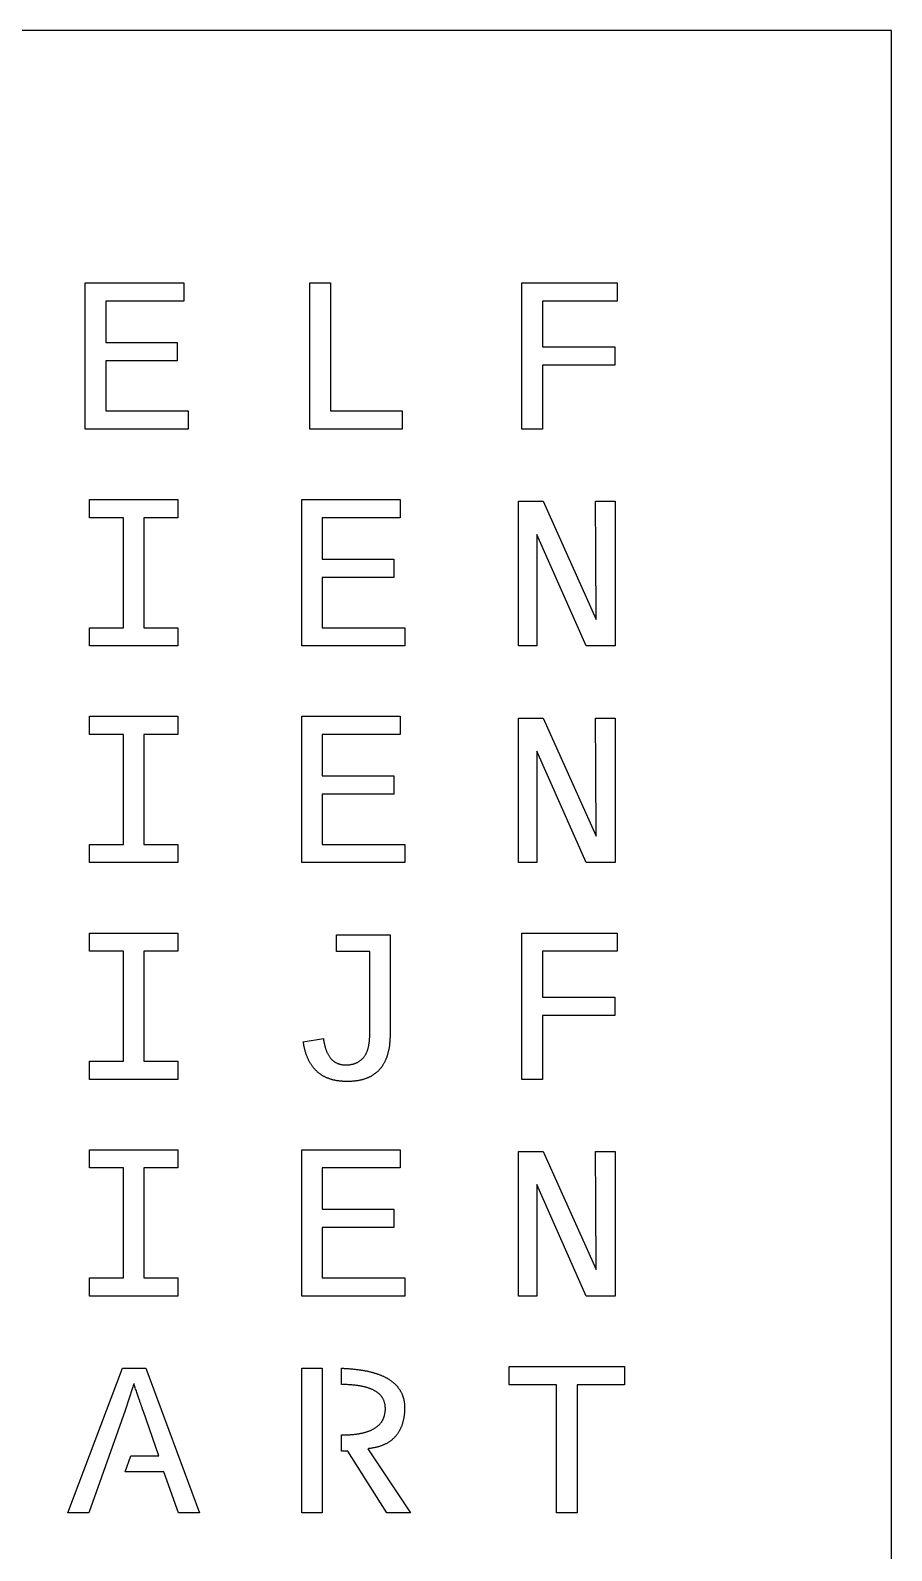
# Model space of a CAD drawing. Extents: x 0 to 500, y 0 to 500.
# Drawn here: x 367.4 to 500, y 266.2 to 500 of the extents above; entities that cross this region are included whole.
import ezdxf

# ---------------------------------------------------------------- set-up
doc = ezdxf.new("R2010")
doc.units = 0
doc.layers.get('0').update_dxf_attribs({"linetype": 'continuous'})

# ---------------------------------------------------------------- blocks, each defined once
blk = doc.blocks.new('SHAPESTRING076')
at = {"color": 0}
for points in [[(412.34, 271.98), (409.22, 271.98), (409.22, 294.22), (412.34, 294.22)], [(422.08, 287.9), (422.08, 287.99), (422.08, 288.07), (422.08, 288.16), (422.07, 288.24), (422.07, 288.32), (422.06, 288.4), (422.05, 288.48), (422.04, 288.56), (422.03, 288.64), (422.01, 288.71), (421.99, 288.79), (421.97, 288.87), (421.95, 288.94), (421.93, 289.01), (421.91, 289.08), (421.88, 289.16), (421.85, 289.23), (421.83, 289.29), (421.79, 289.36), (421.76, 289.43), (421.73, 289.5), (421.69, 289.56), (421.65, 289.63), (421.61, 289.69), (421.57, 289.75), (421.53, 289.81), (421.48, 289.87), (421.43, 289.93), (421.38, 289.99), (421.33, 290.05), (421.28, 290.1), (421.23, 290.16), (421.17, 290.21), (421.11, 290.27), (421.05, 290.32), (420.99, 290.37), (420.93, 290.42), (420.86, 290.47), (420.79, 290.52), (420.72, 290.57), (420.65, 290.61), (420.58, 290.66), (420.51, 290.7), (420.43, 290.75), (420.35, 290.79), (420.27, 290.83), (420.19, 290.87), (420.11, 290.91), (420.02, 290.95), (419.94, 290.99), (419.85, 291.02), (419.76, 291.06), (419.67, 291.09), (419.57, 291.13), (419.48, 291.16), (419.38, 291.19), (419.28, 291.22), (419.18, 291.25), (419.08, 291.28), (418.97, 291.31), (418.86, 291.34), (418.76, 291.36), (418.65, 291.39), (418.53, 291.41), (418.42, 291.44), (418.3, 291.46), (418.19, 291.48), (418.07, 291.5), (417.95, 291.52), (417.82, 291.54), (417.7, 291.55), (417.57, 291.57), (417.45, 291.58), (417.32, 291.6), (417.18, 291.61), (417.05, 291.62), (416.92, 291.63), (416.78, 291.65), (416.64, 291.65), (416.5, 291.66), (416.36, 291.67), (416.21, 291.68), (416.07, 291.68), (415.92, 291.69), (415.77, 291.69), (415.62, 291.69), (415.46, 291.69), (415.31, 291.69), (415.31, 294.2), (415.46, 294.19), (415.61, 294.19), (415.76, 294.18), (415.91, 294.17), (416.05, 294.17), (416.2, 294.16), (416.34, 294.15), (416.48, 294.14), (416.63, 294.13), (416.77, 294.12), (416.9, 294.1), (417.04, 294.09), (417.18, 294.08), (417.31, 294.06), (417.45, 294.05), (417.58, 294.03), (417.71, 294.02), (417.85, 294), (417.97, 293.98), (418.1, 293.97), (418.23, 293.95), (418.36, 293.93), (418.48, 293.91), (418.61, 293.89), (418.73, 293.87), (418.85, 293.84), (418.97, 293.82), (419.09, 293.8), (419.21, 293.78), (419.32, 293.75), (419.44, 293.73), (419.55, 293.7), (419.67, 293.67), (419.78, 293.65), (419.89, 293.62), (420, 293.59), (420.11, 293.56), (420.21, 293.53), (420.32, 293.5), (420.43, 293.47), (420.53, 293.44), (420.63, 293.41), (420.73, 293.37), (420.83, 293.34), (420.93, 293.3), (421.03, 293.27), (421.13, 293.23), (421.22, 293.2), (421.32, 293.16), (421.41, 293.12), (421.5, 293.08), (421.59, 293.04), (421.68, 293.01), (421.77, 292.96), (421.86, 292.92), (421.94, 292.88), (422.03, 292.84), (422.11, 292.8), (422.19, 292.75), (422.28, 292.71), (422.36, 292.66), (422.43, 292.62), (422.51, 292.57), (422.59, 292.53), (422.66, 292.48), (422.74, 292.43), (422.81, 292.38), (422.88, 292.33), (422.95, 292.28), (423.02, 292.23), (423.09, 292.18), (423.16, 292.13), (423.23, 292.07), (423.29, 292.02), (423.35, 291.97), (423.42, 291.91), (423.48, 291.86), (423.54, 291.8), (423.6, 291.74), (423.65, 291.69), (423.71, 291.63), (423.77, 291.57), (423.82, 291.51), (423.87, 291.45), (423.92, 291.39), (423.98, 291.33), (424.02, 291.27), (424.07, 291.2), (424.12, 291.14), (424.17, 291.08), (424.21, 291.01), (424.25, 290.95), (424.3, 290.88), (424.34, 290.81), (424.38, 290.75), (424.42, 290.68), (424.45, 290.61), (424.49, 290.54), (424.53, 290.47), (424.56, 290.4), (424.59, 290.33), (424.63, 290.26), (424.66, 290.18), (424.69, 290.11), (424.71, 290.04), (424.74, 289.96), (424.77, 289.89), (424.79, 289.81), (424.81, 289.73), (424.84, 289.66), (424.86, 289.58), (424.88, 289.5), (424.9, 289.42), (424.91, 289.34), (424.93, 289.26), (424.95, 289.18), (424.96, 289.1), (424.97, 289.02), (424.98, 288.93), (425, 288.85), (425, 288.77), (425.01, 288.68), (425.02, 288.59), (425.03, 288.51), (425.03, 288.42), (425.03, 288.33), (425.04, 288.25), (425.04, 288.16), (425.04, 288.07), (425.03, 287.95), (425.03, 287.83), (425.03, 287.71), (425.02, 287.6), (425.02, 287.48), (425.01, 287.37), (425, 287.26), (424.99, 287.15), (424.98, 287.04), (424.96, 286.93), (424.95, 286.82), (424.93, 286.72), (424.92, 286.61), (424.9, 286.51), (424.88, 286.4), (424.86, 286.3), (424.84, 286.2), (424.82, 286.1), (424.79, 286), (424.77, 285.9), (424.74, 285.81), (424.71, 285.71), (424.68, 285.62), (424.65, 285.53), (424.62, 285.44), (424.59, 285.34), (424.56, 285.26), (424.52, 285.17), (424.48, 285.08), (424.45, 284.99), (424.41, 284.91), (424.37, 284.82), (424.33, 284.74), (424.28, 284.66), (424.24, 284.58), (424.2, 284.5), (424.15, 284.42), (424.1, 284.35), (424.05, 284.27), (424, 284.2), (423.95, 284.12), (423.9, 284.05), (423.85, 283.98), (423.79, 283.91), (423.74, 283.84), (423.68, 283.77), (423.62, 283.7), (423.56, 283.64), (423.5, 283.57), (423.44, 283.51), (423.37, 283.45), (423.31, 283.39), (423.24, 283.33), (423.18, 283.27), (423.11, 283.21), (423.04, 283.15), (422.97, 283.1), (422.9, 283.04), (422.82, 282.99), (422.75, 282.94), (422.67, 282.89), (422.6, 282.84), (422.52, 282.79), (422.44, 282.74), (422.36, 282.69), (422.28, 282.65), (422.19, 282.6), (422.11, 282.56), (422.02, 282.52), (421.94, 282.48), (421.85, 282.44), (421.76, 282.4), (421.67, 282.36), (421.58, 282.33), (421.48, 282.29), (421.39, 282.26), (421.29, 282.22), (421.2, 282.19), (421.1, 282.16), (421, 282.13), (420.9, 282.1), (420.8, 282.08), (420.7, 282.05), (420.59, 282.02), (420.49, 282), (420.38, 281.98), (420.27, 281.96), (420.16, 281.94), (420.05, 281.92), (419.94, 281.9), (419.83, 281.88), (419.71, 281.86), (419.6, 281.85), (419.48, 281.84), (419.37, 281.82), (425.96, 271.98), (422.33, 271.98), (416.3, 281.46), (415.31, 281.46), (415.31, 283.95), (415.46, 283.94), (415.61, 283.95), (415.75, 283.95), (415.9, 283.95), (416.04, 283.95), (416.18, 283.96), (416.32, 283.96), (416.46, 283.97), (416.59, 283.98), (416.73, 283.99), (416.86, 284), (416.99, 284.01), (417.12, 284.02), (417.25, 284.03), (417.37, 284.05), (417.5, 284.06), (417.62, 284.08), (417.74, 284.1), (417.86, 284.11), (417.98, 284.13), (418.09, 284.15), (418.21, 284.17), (418.32, 284.2), (418.43, 284.22), (418.54, 284.24), (418.65, 284.27), (418.75, 284.3), (418.86, 284.32), (418.96, 284.35), (419.06, 284.38), (419.16, 284.41), (419.26, 284.44), (419.35, 284.47), (419.45, 284.51), (419.54, 284.54), (419.63, 284.58), (419.72, 284.61), (419.81, 284.65), (419.89, 284.69), (419.98, 284.73), (420.06, 284.77), (420.14, 284.81), (420.22, 284.85), (420.3, 284.9), (420.38, 284.94), (420.45, 284.99), (420.52, 285.03), (420.59, 285.08), (420.66, 285.13), (420.73, 285.18), (420.8, 285.23), (420.86, 285.28), (420.92, 285.33), (420.99, 285.39), (421.05, 285.44), (421.1, 285.5), (421.16, 285.55), (421.21, 285.61), (421.27, 285.67), (421.32, 285.73), (421.37, 285.79), (421.42, 285.85), (421.46, 285.91), (421.51, 285.98), (421.55, 286.04), (421.59, 286.11), (421.63, 286.18), (421.67, 286.24), (421.7, 286.31), (421.74, 286.38), (421.77, 286.45), (421.8, 286.52), (421.83, 286.6), (421.86, 286.67), (421.89, 286.75), (421.91, 286.82), (421.93, 286.9), (421.96, 286.98), (421.97, 287.06), (421.99, 287.14), (422.01, 287.22), (422.02, 287.3), (422.04, 287.38), (422.05, 287.47), (422.06, 287.55), (422.07, 287.64), (422.07, 287.72), (422.08, 287.81)]]:
    blk.add_lwpolyline(points, close=True, dxfattribs=at)

msp = doc.modelspace()

# ---------------------------------------------------------------- linework, layer by layer
at = {"color": 0}
for points in [[(0, 0), (500, 0), (500, 500), (0, 500)], [(375.89, 438.64), (375.89, 461.15), (391.04, 461.15), (391.04, 458.34), (379.04, 458.34), (379.04, 452.01), (390.05, 452.01), (390.05, 449.19), (379.04, 449.19), (379.04, 441.46), (391.71, 441.46), (391.71, 438.64)], [(410.46, 438.64), (410.46, 461.15), (413.61, 461.15), (413.61, 441.46), (424.68, 441.46), (424.68, 438.64)], [(446.24, 458.34), (446.24, 451.3), (457.38, 451.3), (457.38, 448.49), (446.24, 448.49), (446.24, 438.64), (443.08, 438.64), (443.08, 461.15), (457.78, 461.15), (457.78, 458.34)], [(376.55, 427.82), (390.12, 427.82), (390.12, 425.01), (384.91, 425.01), (384.91, 408.12), (390.12, 408.12), (390.12, 405.31), (376.55, 405.31), (376.55, 408.12), (381.76, 408.12), (381.76, 425.01), (376.55, 425.01)], [(409.22, 405.31), (409.22, 427.82), (424.38, 427.82), (424.38, 425.01), (412.37, 425.01), (412.37, 418.67), (423.39, 418.67), (423.39, 415.86), (412.37, 415.86), (412.37, 408.12), (425.05, 408.12), (425.05, 405.31)], [(453, 405.31), (445.41, 422.48), (445.39, 405.31), (442.55, 405.31), (442.55, 427.56), (446.38, 427.56), (454.52, 409.39), (454.52, 409.39), (454.52, 409.39), (454.52, 409.39), (454.52, 409.4), (454.52, 409.4), (454.52, 409.41), (454.52, 409.41), (454.52, 409.42), (454.52, 409.43), (454.52, 409.44), (454.52, 409.45), (454.52, 409.47), (454.52, 409.48), (454.52, 409.49), (454.52, 409.51), (454.52, 409.53), (454.52, 409.55), (454.52, 409.56), (454.52, 409.58), (454.52, 409.61), (454.52, 409.63), (454.52, 409.65), (454.52, 409.68), (454.52, 409.7), (454.52, 409.73), (454.52, 409.76), (454.52, 409.79), (454.52, 409.82), (454.52, 409.85), (454.52, 409.88), (454.52, 409.91), (454.52, 409.95), (454.52, 409.98), (454.52, 410.02), (454.52, 410.06), (454.52, 410.1), (454.52, 410.14), (454.52, 410.18), (454.52, 410.22), (454.52, 410.26), (454.52, 410.31), (454.52, 410.35), (454.52, 410.4), (454.52, 410.45), (454.52, 410.5), (454.52, 410.55), (454.52, 410.6), (454.52, 410.65), (454.52, 410.7), (454.52, 410.76), (454.52, 410.81), (454.51, 410.87), (454.51, 410.93), (454.51, 410.99), (454.51, 411.05), (454.51, 411.11), (454.51, 411.17), (454.51, 411.23), (454.51, 411.3), (454.51, 411.36), (454.51, 411.43), (454.51, 411.5), (454.51, 411.56), (454.51, 411.63), (454.51, 411.7), (454.51, 411.78), (454.51, 411.85), (454.51, 411.92), (454.51, 412), (454.51, 412.07), (454.51, 412.15), (454.51, 412.23), (454.51, 412.31), (454.51, 412.39), (454.51, 412.47), (454.51, 412.55), (454.51, 412.64), (454.5, 412.72), (454.5, 412.81), (454.5, 412.9), (454.5, 412.99), (454.5, 413.07), (454.5, 413.17), (454.5, 413.26), (454.5, 413.35), (454.5, 413.44), (454.5, 413.54), (454.5, 413.63), (454.5, 413.73), (454.5, 413.83), (454.5, 413.93), (454.5, 414.03), (454.5, 414.13), (454.5, 414.23), (454.5, 414.34), (454.5, 414.44), (454.49, 414.55), (454.49, 414.65), (454.49, 414.76), (454.49, 414.87), (454.49, 414.98), (454.49, 415.09), (454.49, 415.21), (454.49, 415.32), (454.49, 415.43), (454.49, 415.55), (454.49, 415.67), (454.49, 415.78), (454.49, 415.9), (454.49, 416.02), (454.49, 416.14), (454.49, 416.27), (454.48, 416.39), (454.48, 416.52), (454.48, 416.64), (454.48, 416.77), (454.48, 416.9), (454.48, 417.02), (454.48, 417.15), (454.48, 417.29), (454.48, 417.42), (454.48, 417.55), (454.48, 417.69), (454.48, 417.82), (454.48, 417.96), (454.48, 418.09), (454.47, 418.23), (454.47, 418.37), (454.47, 418.51), (454.47, 418.66), (454.47, 418.8), (454.47, 418.94), (454.47, 419.09), (454.47, 419.24), (454.47, 419.38), (454.47, 419.53), (454.47, 419.68), (454.47, 419.83), (454.47, 419.98), (454.46, 420.14), (454.46, 420.29), (454.46, 420.45), (454.46, 420.6), (454.46, 420.76), (454.46, 420.92), (454.46, 421.08), (454.46, 421.24), (454.46, 421.4), (454.46, 421.56), (454.46, 421.73), (454.45, 421.89), (454.45, 422.06), (454.45, 422.23), (454.45, 422.4), (454.45, 422.56), (454.45, 422.74), (454.45, 422.91), (454.45, 423.08), (454.45, 423.25), (454.45, 423.43), (454.45, 423.6), (454.44, 423.78), (454.44, 423.96), (454.44, 424.14), (454.44, 424.32), (454.44, 424.5), (454.44, 424.68), (454.44, 424.87), (454.44, 425.05), (454.44, 425.24), (454.44, 425.43), (454.43, 425.61), (454.43, 425.8), (454.43, 425.99), (454.43, 426.18), (454.43, 426.38), (454.43, 426.57), (454.43, 426.77), (454.43, 426.96), (454.43, 427.16), (454.43, 427.36), (454.42, 427.56), (457.46, 427.56), (457.46, 405.31)], [(376.55, 394.49), (390.12, 394.49), (390.12, 391.67), (384.91, 391.67), (384.91, 374.79), (390.12, 374.79), (390.12, 371.98), (376.55, 371.98), (376.55, 374.79), (381.76, 374.79), (381.76, 391.67), (376.55, 391.67)], [(409.22, 371.98), (409.22, 394.49), (424.38, 394.49), (424.38, 391.67), (412.37, 391.67), (412.37, 385.34), (423.39, 385.34), (423.39, 382.53), (412.37, 382.53), (412.37, 374.79), (425.05, 374.79), (425.05, 371.98)], [(453, 371.98), (445.41, 389.14), (445.39, 371.98), (442.55, 371.98), (442.55, 394.22), (446.38, 394.22), (454.52, 376.05), (454.52, 376.05), (454.52, 376.06), (454.52, 376.06), (454.52, 376.06), (454.52, 376.07), (454.52, 376.07), (454.52, 376.08), (454.52, 376.09), (454.52, 376.1), (454.52, 376.11), (454.52, 376.12), (454.52, 376.13), (454.52, 376.15), (454.52, 376.16), (454.52, 376.18), (454.52, 376.19), (454.52, 376.21), (454.52, 376.23), (454.52, 376.25), (454.52, 376.27), (454.52, 376.3), (454.52, 376.32), (454.52, 376.34), (454.52, 376.37), (454.52, 376.4), (454.52, 376.42), (454.52, 376.45), (454.52, 376.48), (454.52, 376.51), (454.52, 376.55), (454.52, 376.58), (454.52, 376.62), (454.52, 376.65), (454.52, 376.69), (454.52, 376.73), (454.52, 376.76), (454.52, 376.8), (454.52, 376.85), (454.52, 376.89), (454.52, 376.93), (454.52, 376.98), (454.52, 377.02), (454.52, 377.07), (454.52, 377.12), (454.52, 377.16), (454.52, 377.21), (454.52, 377.26), (454.52, 377.32), (454.52, 377.37), (454.52, 377.42), (454.52, 377.48), (454.51, 377.54), (454.51, 377.59), (454.51, 377.65), (454.51, 377.71), (454.51, 377.77), (454.51, 377.84), (454.51, 377.9), (454.51, 377.96), (454.51, 378.03), (454.51, 378.09), (454.51, 378.16), (454.51, 378.23), (454.51, 378.3), (454.51, 378.37), (454.51, 378.44), (454.51, 378.52), (454.51, 378.59), (454.51, 378.66), (454.51, 378.74), (454.51, 378.82), (454.51, 378.9), (454.51, 378.98), (454.51, 379.06), (454.51, 379.14), (454.51, 379.22), (454.51, 379.31), (454.5, 379.39), (454.5, 379.48), (454.5, 379.56), (454.5, 379.65), (454.5, 379.74), (454.5, 379.83), (454.5, 379.92), (454.5, 380.02), (454.5, 380.11), (454.5, 380.2), (454.5, 380.3), (454.5, 380.4), (454.5, 380.5), (454.5, 380.6), (454.5, 380.7), (454.5, 380.8), (454.5, 380.9), (454.5, 381), (454.5, 381.11), (454.49, 381.21), (454.49, 381.32), (454.49, 381.43), (454.49, 381.54), (454.49, 381.65), (454.49, 381.76), (454.49, 381.87), (454.49, 381.99), (454.49, 382.1), (454.49, 382.22), (454.49, 382.33), (454.49, 382.45), (454.49, 382.57), (454.49, 382.69), (454.49, 382.81), (454.49, 382.93), (454.48, 383.06), (454.48, 383.18), (454.48, 383.31), (454.48, 383.43), (454.48, 383.56), (454.48, 383.69), (454.48, 383.82), (454.48, 383.95), (454.48, 384.08), (454.48, 384.22), (454.48, 384.35), (454.48, 384.49), (454.48, 384.62), (454.48, 384.76), (454.47, 384.9), (454.47, 385.04), (454.47, 385.18), (454.47, 385.32), (454.47, 385.47), (454.47, 385.61), (454.47, 385.76), (454.47, 385.9), (454.47, 386.05), (454.47, 386.2), (454.47, 386.35), (454.47, 386.5), (454.47, 386.65), (454.46, 386.8), (454.46, 386.96), (454.46, 387.11), (454.46, 387.27), (454.46, 387.43), (454.46, 387.59), (454.46, 387.75), (454.46, 387.91), (454.46, 388.07), (454.46, 388.23), (454.46, 388.39), (454.45, 388.56), (454.45, 388.73), (454.45, 388.89), (454.45, 389.06), (454.45, 389.23), (454.45, 389.4), (454.45, 389.57), (454.45, 389.75), (454.45, 389.92), (454.45, 390.1), (454.45, 390.27), (454.44, 390.45), (454.44, 390.63), (454.44, 390.81), (454.44, 390.99), (454.44, 391.17), (454.44, 391.35), (454.44, 391.53), (454.44, 391.72), (454.44, 391.91), (454.44, 392.09), (454.43, 392.28), (454.43, 392.47), (454.43, 392.66), (454.43, 392.85), (454.43, 393.04), (454.43, 393.24), (454.43, 393.43), (454.43, 393.63), (454.43, 393.82), (454.43, 394.02), (454.42, 394.22), (457.46, 394.22), (457.46, 371.98)], [(376.55, 361.15), (390.12, 361.15), (390.12, 358.34), (384.91, 358.34), (384.91, 341.46), (390.12, 341.46), (390.12, 338.64), (376.55, 338.64), (376.55, 341.46), (381.76, 341.46), (381.76, 358.34), (376.55, 358.34)], [(422.81, 345.57), (422.8, 345.44), (422.8, 345.31), (422.8, 345.19), (422.8, 345.06), (422.79, 344.94), (422.79, 344.82), (422.78, 344.7), (422.77, 344.58), (422.76, 344.46), (422.75, 344.34), (422.74, 344.23), (422.73, 344.11), (422.72, 344), (422.7, 343.88), (422.69, 343.77), (422.67, 343.66), (422.66, 343.55), (422.64, 343.44), (422.62, 343.34), (422.6, 343.23), (422.58, 343.12), (422.56, 343.02), (422.53, 342.92), (422.51, 342.82), (422.48, 342.72), (422.46, 342.62), (422.43, 342.52), (422.4, 342.42), (422.37, 342.33), (422.34, 342.23), (422.31, 342.14), (422.28, 342.04), (422.24, 341.95), (422.21, 341.86), (422.17, 341.77), (422.14, 341.69), (422.1, 341.6), (422.06, 341.51), (422.02, 341.43), (421.98, 341.34), (421.94, 341.26), (421.89, 341.18), (421.85, 341.1), (421.81, 341.02), (421.76, 340.94), (421.71, 340.87), (421.66, 340.79), (421.62, 340.72), (421.57, 340.64), (421.51, 340.57), (421.46, 340.5), (421.41, 340.43), (421.35, 340.36), (421.3, 340.3), (421.24, 340.23), (421.19, 340.16), (421.13, 340.1), (421.07, 340.04), (421.01, 339.97), (420.95, 339.91), (420.88, 339.85), (420.82, 339.8), (420.76, 339.74), (420.69, 339.68), (420.62, 339.63), (420.56, 339.57), (420.49, 339.52), (420.42, 339.47), (420.35, 339.42), (420.27, 339.37), (420.2, 339.32), (420.13, 339.27), (420.05, 339.23), (419.98, 339.18), (419.9, 339.14), (419.82, 339.1), (419.74, 339.05), (419.66, 339.01), (419.58, 338.97), (419.5, 338.94), (419.42, 338.9), (419.33, 338.86), (419.25, 338.83), (419.16, 338.79), (419.07, 338.76), (418.99, 338.73), (418.9, 338.7), (418.81, 338.67), (418.71, 338.64), (418.62, 338.62), (418.53, 338.59), (418.43, 338.57), (418.34, 338.54), (418.24, 338.52), (418.14, 338.5), (418.05, 338.48), (417.95, 338.46), (417.85, 338.44), (417.74, 338.43), (417.64, 338.41), (417.54, 338.4), (417.43, 338.38), (417.33, 338.37), (417.22, 338.36), (417.11, 338.35), (417, 338.34), (416.89, 338.33), (416.78, 338.33), (416.67, 338.32), (416.56, 338.32), (416.44, 338.32), (416.33, 338.31), (416.21, 338.31), (416.1, 338.31), (415.98, 338.31), (415.87, 338.32), (415.76, 338.32), (415.65, 338.33), (415.54, 338.33), (415.43, 338.34), (415.32, 338.35), (415.21, 338.36), (415.11, 338.37), (415, 338.38), (414.9, 338.39), (414.8, 338.41), (414.69, 338.42), (414.59, 338.44), (414.49, 338.46), (414.39, 338.48), (414.29, 338.5), (414.2, 338.52), (414.1, 338.54), (414, 338.56), (413.91, 338.59), (413.82, 338.61), (413.72, 338.64), (413.63, 338.67), (413.54, 338.7), (413.45, 338.73), (413.36, 338.76), (413.28, 338.8), (413.19, 338.83), (413.1, 338.87), (413.02, 338.9), (412.93, 338.94), (412.85, 338.98), (412.77, 339.02), (412.69, 339.06), (412.61, 339.1), (412.53, 339.15), (412.45, 339.19), (412.37, 339.24), (412.3, 339.29), (412.22, 339.34), (412.15, 339.39), (412.07, 339.44), (412, 339.49), (411.93, 339.54), (411.86, 339.6), (411.79, 339.65), (411.72, 339.71), (411.65, 339.77), (411.59, 339.83), (411.52, 339.89), (411.46, 339.95), (411.39, 340.01), (411.33, 340.08), (411.27, 340.14), (411.21, 340.21), (411.15, 340.27), (411.09, 340.34), (411.03, 340.41), (410.97, 340.48), (410.91, 340.56), (410.86, 340.63), (410.81, 340.7), (410.75, 340.78), (410.7, 340.86), (410.65, 340.93), (410.6, 341.01), (410.55, 341.09), (410.5, 341.18), (410.45, 341.26), (410.41, 341.34), (410.36, 341.43), (410.31, 341.51), (410.27, 341.6), (410.23, 341.69), (410.19, 341.78), (410.15, 341.87), (410.11, 341.96), (410.07, 342.06), (410.03, 342.15), (409.99, 342.25), (409.96, 342.35), (409.92, 342.44), (409.89, 342.54), (409.85, 342.64), (409.82, 342.74), (409.79, 342.85), (409.76, 342.95), (409.73, 343.06), (409.7, 343.16), (409.67, 343.27), (409.65, 343.38), (409.62, 343.49), (409.6, 343.6), (409.57, 343.71), (409.55, 343.83), (409.53, 343.94), (409.51, 344.06), (409.49, 344.17), (409.47, 344.29), (409.45, 344.41), (412.54, 344.93), (412.56, 344.79), (412.58, 344.66), (412.6, 344.53), (412.62, 344.4), (412.65, 344.27), (412.67, 344.15), (412.7, 344.03), (412.73, 343.91), (412.76, 343.79), (412.79, 343.67), (412.82, 343.56), (412.86, 343.45), (412.89, 343.34), (412.93, 343.24), (412.97, 343.13), (413, 343.03), (413.04, 342.93), (413.09, 342.83), (413.13, 342.74), (413.17, 342.65), (413.22, 342.56), (413.27, 342.47), (413.31, 342.39), (413.36, 342.3), (413.42, 342.22), (413.47, 342.14), (413.52, 342.07), (413.58, 342), (413.63, 341.92), (413.69, 341.86), (413.75, 341.79), (413.81, 341.72), (413.87, 341.66), (413.93, 341.6), (414, 341.55), (414.06, 341.49), (414.13, 341.44), (414.2, 341.39), (414.27, 341.34), (414.34, 341.29), (414.41, 341.25), (414.48, 341.21), (414.56, 341.17), (414.64, 341.13), (414.71, 341.1), (414.79, 341.07), (414.87, 341.04), (414.95, 341.01), (415.04, 340.99), (415.12, 340.96), (415.21, 340.94), (415.29, 340.93), (415.38, 340.91), (415.47, 340.9), (415.56, 340.89), (415.65, 340.88), (415.75, 340.87), (415.84, 340.87), (415.94, 340.86), (416.03, 340.87), (416.13, 340.87), (416.23, 340.87), (416.34, 340.88), (416.44, 340.89), (416.54, 340.9), (416.64, 340.91), (416.73, 340.92), (416.83, 340.94), (416.92, 340.96), (417.02, 340.98), (417.11, 341), (417.2, 341.02), (417.28, 341.05), (417.37, 341.08), (417.45, 341.11), (417.54, 341.14), (417.62, 341.17), (417.7, 341.21), (417.78, 341.25), (417.85, 341.29), (417.93, 341.33), (418, 341.37), (418.07, 341.42), (418.14, 341.47), (418.21, 341.52), (418.28, 341.57), (418.35, 341.62), (418.41, 341.68), (418.47, 341.73), (418.53, 341.79), (418.59, 341.85), (418.65, 341.92), (418.71, 341.98), (418.76, 342.05), (418.81, 342.12), (418.86, 342.19), (418.91, 342.26), (418.96, 342.34), (419.01, 342.41), (419.05, 342.49), (419.1, 342.57), (419.14, 342.66), (419.18, 342.74), (419.22, 342.83), (419.26, 342.92), (419.29, 343.01), (419.32, 343.1), (419.36, 343.2), (419.39, 343.29), (419.42, 343.39), (419.44, 343.49), (419.47, 343.59), (419.5, 343.7), (419.52, 343.8), (419.54, 343.91), (419.56, 344.02), (419.58, 344.14), (419.59, 344.25), (419.61, 344.37), (419.62, 344.48), (419.63, 344.6), (419.64, 344.73), (419.65, 344.85), (419.66, 344.98), (419.67, 345.1), (419.67, 345.23), (419.67, 345.37), (419.67, 345.5), (419.67, 358.32), (414.55, 358.32), (414.55, 360.89), (422.81, 360.89)], [(446.24, 358.34), (446.24, 351.3), (457.38, 351.3), (457.38, 348.49), (446.24, 348.49), (446.24, 338.64), (443.08, 338.64), (443.08, 361.15), (457.78, 361.15), (457.78, 358.34)], [(376.55, 327.82), (390.12, 327.82), (390.12, 325.01), (384.91, 325.01), (384.91, 308.12), (390.12, 308.12), (390.12, 305.31), (376.55, 305.31), (376.55, 308.12), (381.76, 308.12), (381.76, 325.01), (376.55, 325.01)], [(409.22, 305.31), (409.22, 327.82), (424.38, 327.82), (424.38, 325.01), (412.37, 325.01), (412.37, 318.67), (423.39, 318.67), (423.39, 315.86), (412.37, 315.86), (412.37, 308.12), (425.05, 308.12), (425.05, 305.31)], [(453, 305.31), (445.41, 322.48), (445.39, 305.31), (442.55, 305.31), (442.55, 327.56), (446.38, 327.56), (454.52, 309.39), (454.52, 309.39), (454.52, 309.39), (454.52, 309.39), (454.52, 309.4), (454.52, 309.4), (454.52, 309.41), (454.52, 309.41), (454.52, 309.42), (454.52, 309.43), (454.52, 309.44), (454.52, 309.45), (454.52, 309.47), (454.52, 309.48), (454.52, 309.49), (454.52, 309.51), (454.52, 309.53), (454.52, 309.55), (454.52, 309.56), (454.52, 309.58), (454.52, 309.61), (454.52, 309.63), (454.52, 309.65), (454.52, 309.68), (454.52, 309.7), (454.52, 309.73), (454.52, 309.76), (454.52, 309.79), (454.52, 309.82), (454.52, 309.85), (454.52, 309.88), (454.52, 309.91), (454.52, 309.95), (454.52, 309.98), (454.52, 310.02), (454.52, 310.06), (454.52, 310.1), (454.52, 310.14), (454.52, 310.18), (454.52, 310.22), (454.52, 310.26), (454.52, 310.31), (454.52, 310.35), (454.52, 310.4), (454.52, 310.45), (454.52, 310.5), (454.52, 310.55), (454.52, 310.6), (454.52, 310.65), (454.52, 310.7), (454.52, 310.76), (454.52, 310.81), (454.51, 310.87), (454.51, 310.93), (454.51, 310.99), (454.51, 311.05), (454.51, 311.11), (454.51, 311.17), (454.51, 311.23), (454.51, 311.3), (454.51, 311.36), (454.51, 311.43), (454.51, 311.5), (454.51, 311.56), (454.51, 311.63), (454.51, 311.7), (454.51, 311.78), (454.51, 311.85), (454.51, 311.92), (454.51, 312), (454.51, 312.07), (454.51, 312.15), (454.51, 312.23), (454.51, 312.31), (454.51, 312.39), (454.51, 312.47), (454.51, 312.55), (454.51, 312.64), (454.5, 312.72), (454.5, 312.81), (454.5, 312.9), (454.5, 312.99), (454.5, 313.07), (454.5, 313.17), (454.5, 313.26), (454.5, 313.35), (454.5, 313.44), (454.5, 313.54), (454.5, 313.63), (454.5, 313.73), (454.5, 313.83), (454.5, 313.93), (454.5, 314.03), (454.5, 314.13), (454.5, 314.23), (454.5, 314.34), (454.5, 314.44), (454.49, 314.55), (454.49, 314.65), (454.49, 314.76), (454.49, 314.87), (454.49, 314.98), (454.49, 315.09), (454.49, 315.21), (454.49, 315.32), (454.49, 315.43), (454.49, 315.55), (454.49, 315.67), (454.49, 315.78), (454.49, 315.9), (454.49, 316.02), (454.49, 316.14), (454.49, 316.27), (454.48, 316.39), (454.48, 316.52), (454.48, 316.64), (454.48, 316.77), (454.48, 316.9), (454.48, 317.02), (454.48, 317.15), (454.48, 317.29), (454.48, 317.42), (454.48, 317.55), (454.48, 317.69), (454.48, 317.82), (454.48, 317.96), (454.48, 318.09), (454.47, 318.23), (454.47, 318.37), (454.47, 318.51), (454.47, 318.66), (454.47, 318.8), (454.47, 318.94), (454.47, 319.09), (454.47, 319.24), (454.47, 319.38), (454.47, 319.53), (454.47, 319.68), (454.47, 319.83), (454.47, 319.98), (454.46, 320.14), (454.46, 320.29), (454.46, 320.45), (454.46, 320.6), (454.46, 320.76), (454.46, 320.92), (454.46, 321.08), (454.46, 321.24), (454.46, 321.4), (454.46, 321.56), (454.46, 321.73), (454.45, 321.89), (454.45, 322.06), (454.45, 322.23), (454.45, 322.4), (454.45, 322.56), (454.45, 322.74), (454.45, 322.91), (454.45, 323.08), (454.45, 323.25), (454.45, 323.43), (454.45, 323.6), (454.44, 323.78), (454.44, 323.96), (454.44, 324.14), (454.44, 324.32), (454.44, 324.5), (454.44, 324.68), (454.44, 324.87), (454.44, 325.05), (454.44, 325.24), (454.44, 325.43), (454.43, 325.61), (454.43, 325.8), (454.43, 325.99), (454.43, 326.18), (454.43, 326.38), (454.43, 326.57), (454.43, 326.77), (454.43, 326.96), (454.43, 327.16), (454.43, 327.36), (454.42, 327.56), (457.46, 327.56), (457.46, 305.31)], [(384.78, 287.7), (384.78, 287.71), (384.78, 287.71), (384.77, 287.73), (384.76, 287.75), (384.76, 287.77), (384.75, 287.8), (384.74, 287.83), (384.72, 287.87), (384.71, 287.91), (384.69, 287.96), (384.67, 288.01), (384.65, 288.07), (384.63, 288.14), (384.61, 288.2), (384.58, 288.28), (384.55, 288.36), (384.52, 288.44), (384.49, 288.53), (384.46, 288.63), (384.43, 288.73), (384.39, 288.83), (384.35, 288.94), (384.31, 289.05), (384.27, 289.17), (384.23, 289.3), (384.18, 289.43), (384.13, 289.57), (384.09, 289.71), (384.04, 289.85), (383.98, 290), (383.93, 290.16), (383.87, 290.32), (383.82, 290.48), (383.76, 290.66), (383.7, 290.83), (383.63, 291.01), (383.57, 291.2), (383.53, 291.32), (383.5, 291.44), (383.47, 291.54), (383.44, 291.63), (383.41, 291.71), (383.39, 291.79), (383.37, 291.85), (383.35, 291.79), (383.33, 291.71), (383.3, 291.63), (383.28, 291.54), (383.24, 291.44), (383.21, 291.32), (383.17, 291.2), (382.04, 287.7), (376.45, 271.98), (373.22, 271.98), (381.62, 294.22), (385.21, 294.22), (393.46, 271.98), (390.26, 271.98), (387.99, 278.27), (382.04, 278.27), (382.88, 280.74), (387.19, 280.74)], [(451.58, 291.67), (451.58, 271.98), (448.44, 271.98), (448.44, 291.67), (441.14, 291.67), (441.14, 294.49), (458.88, 294.49), (458.88, 291.67)]]:
    msp.add_lwpolyline(points, close=True, dxfattribs=at)

# ---------------------------------------------------------------- block references
msp.add_blockref('SHAPESTRING076', (0, 0), dxfattribs=at)

doc.saveas('drawing.dxf')
